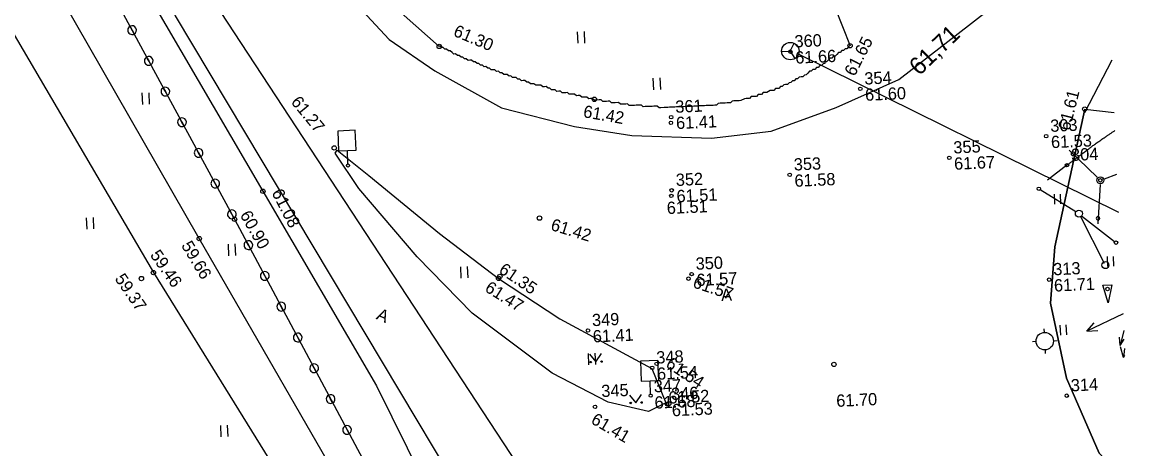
# Model space of a CAD drawing. Extents: x 641511 to 641623, y 6457493 to 6457722.
# Drawn here: x 641557.5 to 641621, y 6457535.3 to 6457559.8 of the extents above; entities that cross this region are included whole.
import ezdxf

# ---------------------------------------------------------------- set-up
doc = ezdxf.new("R2010")
doc.units = 0
for name, color, linetype in [('Level 10', 7, 'Continuous'), ('Level 12', 7, 'Continuous'), ('Level 14', 7, 'Continuous'), ('Level 19', 7, 'Continuous'), ('Level 2', 7, 'Continuous'), ('Level 20', 7, 'Continuous'), ('Level 21', 7, 'Continuous'), ('Level 22', 7, 'Continuous'), ('Level 3', 7, 'Continuous'), ('Level 30', 7, 'Continuous'), ('Level 33', 7, 'Continuous'), ('Level 34', 7, 'Continuous'), ('Level 38', 7, 'Continuous'), ('Level 4', 7, 'Continuous'), ('Level 5', 7, 'Continuous'), ('Level 56', 7, 'Continuous'), ('Level 6', 7, 'Continuous'), ('Level 63', 7, 'Continuous'), ('Level 8', 7, 'Continuous')]:
    doc.layers.add(name, color=color, linetype=linetype)

# ---------------------------------------------------------------- blocks, each defined once
blk = doc.blocks.new('KP3')
at = {"layer": 'Level 14'}
for p, q in [((-2, 501), (-2, 702)), ((-501, -1), (-697, -1)), ((1, -500), (1, -705)), ((497, -4), (705, -4))]:
    blk.add_line(p, q, dxfattribs=at)
blk.add_circle((0, 0), 500, dxfattribs=at)
blk = doc.blocks.new('KHEIN5')
at = {"layer": 'Level 6'}
for p, q in [((-210.89, 335.09), (-210.89, -326.54)), ((182.28, 335.09), (182.28, -326.54))]:
    blk.add_line(p, q, dxfattribs=at)
blk = doc.blocks.new('LMARK4')
at = {"layer": 'Level 19'}
blk.add_line((0, 90), (0, 858), dxfattribs=at)
blk.add_lwpolyline([(-500, 1997), (-500, 858), (500, 858), (500, 1997)], close=True, dxfattribs=at)
blk.add_circle((0, 0), 89.8, dxfattribs=at)
blk = doc.blocks.new('AEDM0')
at = {"layer": 'Level 4'}
for p, q in [((0, 0), (-250, 0)), ((-250, 0), (0, 0)), ((250, 0), (0, 0)), ((0, 0), (250, 0))]:
    blk.add_line(p, q, dxfattribs=at)
for start, end in [(0, 180), (180, 0)]:
    blk.add_arc((0, 0), 250, start, end, dxfattribs=at)
blk = doc.blocks.new('OS0')
at = {"layer": 'Level 20'}
for p, q in [((-17, -9), (241, 438)), ((-500, -9), (-17, -9)), ((-17, -9), (233, -442))]:
    blk.add_line(p, q, dxfattribs=at)
blk.add_circle((0, 0), 500, dxfattribs=at)
blk = doc.blocks.new('MURU0')
at = {"layer": 'Level 63'}
for p, q in [((-463, 607), (0, 0)), ((0, 0), (446, 607))]:
    blk.add_line(p, q, dxfattribs=at)
for centre in [(-401, 0), (428, 0)]:
    blk.add_circle(centre, 55, dxfattribs=at)
blk = doc.blocks.new('NOOLS')
at = {"layer": 'Level 63'}
blk.add_line((250, 0), (2491, 0), dxfattribs=at)
for start, end in [(0, 180), (180, 0)]:
    blk.add_arc((2184, 0), 100, start, end, dxfattribs=at)
blk = doc.blocks.new('KIVID')
at = {"layer": 'Level 63'}
blk.add_lwpolyline([(0, -791), (-250, 231), (250, 231)], close=True, dxfattribs=at)
blk = doc.blocks.new('HEIN')
at = {"layer": 'Level 63'}
for p, q in [((-234, 380), (-234, -381)), ((221, 380), (221, -381))]:
    blk.add_line(p, q, dxfattribs=at)
blk = doc.blocks.new('MURU3')
at = {"layer": 'Level 63'}
for p, q in [((-463, 607), (0, 0)), ((0, 0), (446, 607))]:
    blk.add_line(p, q, dxfattribs=at)
for centre in [(-401, 0), (428, 0)]:
    blk.add_circle(centre, 55, dxfattribs=at)
blk = doc.blocks.new('NOOLS0')
at = {"layer": 'Level 63'}
blk.add_line((250, 0), (2491, 0), dxfattribs=at)
for start, end in [(0, 180), (180, 0)]:
    blk.add_arc((2184, 0), 100, start, end, dxfattribs=at)
blk = doc.blocks.new('KIVID0')
at = {"layer": 'Level 63'}
blk.add_lwpolyline([(0, -791), (-250, 231), (250, 231)], close=True, dxfattribs=at)
blk = doc.blocks.new('HEIN1')
at = {"layer": 'Level 63'}
for p, q in [((-234, 380), (-234, -381)), ((221, 380), (221, -381))]:
    blk.add_line(p, q, dxfattribs=at)

msp = doc.modelspace()

# ---------------------------------------------------------------- linework, layer by layer
at = {"layer": 'Level 12'}
for p, q in [((641618.092, 6457548.641), (641619.443, 6457545.974)), ((641620.529, 6457543.076), (641618.46, 6457542.09)), ((641618.46, 6457542.09), (641618.872, 6457542.56)), ((641618.46, 6457542.09), (641619.084, 6457542.115)), ((641620.552, 6457540.573), (641620.381, 6457541.174)), ((641620.618, 6457541.083), (641620.552, 6457540.573)), ((641620.552, 6457540.573), (641620.635, 6457540.712))]:
    msp.add_line(p, q, dxfattribs=at)
msp.add_circle((641619.519, 6457545.863), 0.2, dxfattribs=at)
at = {"layer": 'Level 21'}
for p, q in [((641617.316, 6457551.586), (641616.207, 6457550.73)), ((641617.316, 6457551.586), (641616.207, 6457550.73)), ((641617.828, 6457548.923), (641615.788, 6457550.186)), ((641618.155, 6457548.694), (641620.044, 6457547.213))]:
    msp.add_line(p, q, dxfattribs=at)
for centre, radius in [((641615.703, 6457550.239), 0.1), ((641617.998, 6457548.817), 0.2), ((641617.998, 6457548.817), 0.2), ((641620.122, 6457547.151), 0.1)]:
    msp.add_circle(centre, radius, dxfattribs=at)
msp.add_open_spline([(641617.316, 6457551.586), (641618.223, 6457552.272), (641619.13, 6457552.958), (641620.059, 6457553.571)], degree=2, dxfattribs=at)
msp.add_open_spline([(641617.316, 6457551.586), (641618.223, 6457552.272), (641619.13, 6457552.958), (641620.059, 6457553.571)], degree=2, dxfattribs=at)
at = {"layer": 'Level 22'}
for p, q in [((641619.462, 6457550.814), (641620.17, 6457551.082)), ((641619.462, 6457550.814), (641620.17, 6457551.082)), ((641620.572, 6457542.117), (641620.371, 6457541.268)), ((641620.572, 6457542.117), (641620.371, 6457541.268)), ((641620.371, 6457541.268), (641620.33, 6457541.742)), ((641620.371, 6457541.268), (641620.33, 6457541.742)), ((641620.371, 6457541.268), (641620.594, 6457541.628)), ((641620.371, 6457541.268), (641620.594, 6457541.628))]:
    msp.add_line(p, q, dxfattribs=at)
msp.add_circle((641619.228, 6457550.725), 0.2, dxfattribs=at)
msp.add_circle((641619.228, 6457550.725), 0.2, dxfattribs=at)
at = {"layer": 'Level 3'}
for centre in [(641601.484, 6457558.091), (641601.484, 6457558.091), (641605.482, 6457555.961), (641605.482, 6457555.961), (641594.658, 6457554.343), (641594.658, 6457554.343), (641616.125, 6457553.251), (641616.125, 6457553.251), (641610.578, 6457552.011), (641610.578, 6457552.011), (641617.316, 6457551.586), (641617.316, 6457551.586), (641601.441, 6457551.035), (641601.441, 6457551.035), (641619.228, 6457550.725), (641619.228, 6457550.725), (641594.688, 6457550.152), (641594.688, 6457550.152), (641595.825, 6457545.351), (641595.825, 6457545.351), (641616.296, 6457545.034), (641616.296, 6457545.034), (641619.636, 6457544.499), (641619.636, 6457544.499), (641589.891, 6457542.119), (641589.891, 6457542.119), (641593.571, 6457539.978), (641593.571, 6457539.978), (641617.304, 6457538.382), (641617.304, 6457538.382), (641594.419, 6457537.89), (641594.419, 6457537.89)]:
    msp.add_circle(centre, 0.1, dxfattribs=at)
at = {"layer": 'Level 30'}
for centre in [(641581.375, 6457558.391), (641604.897, 6457558.432), (641590.261, 6457555.363), (641618.333, 6457554.804), (641575.364, 6457552.58), (641571.28, 6457550.096), (641569.658, 6457548.494), (641587.118, 6457548.556), (641567.641, 6457547.381), (641564.326, 6457545.096), (641565.016, 6457545.436), (641584.779, 6457545.104), (641584.779, 6457545.104), (641584.848, 6457545.218), (641603.974, 6457540.174), (641594.513, 6457537.926)]:
    msp.add_circle(centre, 0.125, dxfattribs=at)
at = {"layer": 'Level 33'}
msp.add_line((641601.965, 6457557.954), (641620.268, 6457548.905), dxfattribs=at)
msp.add_line((641601.965, 6457557.954), (641620.268, 6457548.905), dxfattribs=at)
at = {"layer": 'Level 34'}
for centre in [(641594.641, 6457554.014), (641594.641, 6457554.014), (641594.663, 6457549.83), (641594.663, 6457549.83), (641595.647, 6457545.084), (641595.647, 6457545.084), (641593.826, 6457540.212), (641593.826, 6457540.212), (641590.299, 6457537.742), (641590.299, 6457537.742)]:
    msp.add_circle(centre, 0.1, dxfattribs=at)
at = {"layer": 'Level 38'}
msp.add_lwpolyline([(641520.086, 6457719.047), (641529.116, 6457658.089), (641537.118, 6457629.447), (641550.488, 6457593.48), (641566.262, 6457560.146), (641594.866, 6457512.253), (641594.672, 6457507.201), (641591.922, 6457495.693)], dxfattribs=at)
at = {"layer": 'Level 4'}
msp.add_lwpolyline([(641542.137, 6457599.444), (641550.874, 6457582.933), (641560.613, 6457565.204), (641569.658, 6457548.494), (641578.732, 6457531.502), (641579.636, 6457529.86)], dxfattribs=at)
at = {"layer": 'Level 5'}
msp.add_line((641618.333, 6457554.804), (641620.013, 6457554.603), dxfattribs=at)
for points in [[(641512.507, 6457654.517), (641520.229, 6457652.845), (641527.73, 6457646.053), (641532.633, 6457630.324), (641534.147, 6457610.423), (641535.072, 6457600.375), (641537.322, 6457595.71), (641545.448, 6457580.002), (641554.934, 6457562.627), (641565.016, 6457545.436), (641574.742, 6457529.71), (641575.501, 6457528.265)], [(641578.027, 6457529.239), (641577.111, 6457530.92), (641567.641, 6457547.381), (641558.161, 6457563.918), (641548.381, 6457581.583), (641540.806, 6457597.638), (641542.137, 6457599.444)], [(641546.654, 6457596.881), (641553.763, 6457580.992), (641562.878, 6457564.505), (641571.28, 6457550.096), (641577.78, 6457538.944), (641582.168, 6457530.074)], [(641570.057, 6457567.894), (641578.519, 6457558.793), (641581.122, 6457556.989), (641584.939, 6457554.88), (641589.131, 6457553.807), (641592.396, 6457553.293), (641596.967, 6457553.138), (641600.372, 6457553.53), (641604.094, 6457554.897), (641607.685, 6457556.498), (641612.78, 6457560.448)], [(641570.993, 6457568.394), (641575.854, 6457563.288), (641581.375, 6457558.391)], [(641597.737, 6457565.981), (641604.025, 6457560.648), (641604.897, 6457558.432)], [(641619.878, 6457557.615), (641618.317, 6457554.598), (641618.333, 6457554.804)], [(641618.333, 6457554.804), (641616.615, 6457546.911), (641616.379, 6457543.686), (641617.281, 6457539.381), (641619.156, 6457535.1), (641620.972, 6457533.17)], [(641620.972, 6457533.17), (641619.156, 6457535.1), (641617.281, 6457539.381), (641616.379, 6457543.686), (641616.615, 6457546.911), (641618.333, 6457554.804)], [(641618.333, 6457554.804), (641616.615, 6457546.911), (641616.379, 6457543.686), (641617.281, 6457539.381), (641619.156, 6457535.1), (641620.972, 6457533.17)], [(641593.542, 6457539.934), (641594.356, 6457537.969), (641593.358, 6457537.469), (641591.042, 6457538.017), (641587.85, 6457539.669), (641583.271, 6457543.114), (641580.121, 6457546.332), (641576.78, 6457550.253), (641575.424, 6457552.285), (641575.538, 6457552.454), (641577.354, 6457550.99), (641581.384, 6457547.67), (641584.779, 6457545.104), (641588.291, 6457542.795), (641593.542, 6457539.934)]]:
    msp.add_lwpolyline(points, dxfattribs=at)
at = {"layer": 'Level 56'}
msp.add_lwpolyline([(641593.008, 6457495.741), (641597.334, 6457516.965), (641566.884, 6457563.415), (641537.257, 6457638.041), (641534.122, 6457654.634), (641522.502, 6457718.702)], dxfattribs=at)
at = {"layer": 'Level 63'}
for points in [[(641583.745, 6457557.325), (641583.641, 6457557.42), (641583.541, 6457557.415), (641583.436, 6457557.511), (641583.336, 6457557.506), (641583.232, 6457557.602), (641583.132, 6457557.597), (641583.032, 6457557.593), (641582.928, 6457557.688), (641582.828, 6457557.684), (641582.724, 6457557.779), (641582.624, 6457557.775), (641582.519, 6457557.87), (641582.42, 6457557.866), (641582.315, 6457557.961), (641582.215, 6457557.957), (641582.111, 6457558.052), (641582.007, 6457558.147), (641581.907, 6457558.143), (641581.802, 6457558.238), (641581.702, 6457558.234), (641581.598, 6457558.329), (641581.498, 6457558.325), (641581.394, 6457558.42)], [(641604.913, 6457558.473), (641604.817, 6457558.368), (641604.722, 6457558.264), (641604.622, 6457558.259), (641604.527, 6457558.155), (641604.427, 6457558.151), (641604.331, 6457558.046), (641604.231, 6457558.042), (641604.136, 6457557.937), (641604.041, 6457557.833), (641603.941, 6457557.829), (641603.845, 6457557.724), (641603.745, 6457557.72), (641603.65, 6457557.615), (641603.555, 6457557.511), (641603.455, 6457557.506), (641603.459, 6457557.407), (641603.359, 6457557.402), (641603.264, 6457557.298), (641603.164, 6457557.293), (641603.069, 6457557.189), (641602.969, 6457557.184), (641602.873, 6457557.08), (641602.773, 6457557.076), (641602.678, 6457556.971), (641602.578, 6457556.967), (641602.483, 6457556.862), (641602.387, 6457556.758), (641602.287, 6457556.754), (641602.192, 6457556.649), (641602.092, 6457556.645), (641601.992, 6457556.64), (641601.897, 6457556.536), (641601.797, 6457556.531), (641601.701, 6457556.427), (641601.601, 6457556.423), (641601.506, 6457556.318), (641601.406, 6457556.314), (641601.311, 6457556.209), (641601.211, 6457556.205), (641601.111, 6457556.2), (641601.016, 6457556.096), (641600.916, 6457556.092), (641600.82, 6457555.987), (641600.72, 6457555.983), (641600.62, 6457555.978), (641600.525, 6457555.874), (641600.425, 6457555.869), (641600.325, 6457555.865), (641600.13, 6457555.756), (641600.03, 6457555.752), (641599.93, 6457555.747), (641599.835, 6457555.643), (641599.735, 6457555.638), (641599.635, 6457555.634), (641599.54, 6457555.53), (641599.44, 6457555.525), (641599.34, 6457555.521), (641599.24, 6457555.516), (641599.144, 6457555.412), (641599.045, 6457555.407), (641598.945, 6457555.403), (641598.845, 6457555.398), (641598.649, 6457555.289), (641598.55, 6457555.285), (641598.45, 6457555.281), (641598.35, 6457555.276), (641598.25, 6457555.272), (641598.15, 6457555.267), (641598.055, 6457555.163), (641597.955, 6457555.158), (641597.855, 6457555.154), (641597.755, 6457555.149), (641597.555, 6457555.14), (641597.455, 6457555.136), (641597.355, 6457555.131), (641597.26, 6457555.027), (641597.16, 6457555.023), (641597.06, 6457555.018), (641596.96, 6457555.014), (641596.86, 6457555.009), (641596.661, 6457555), (641596.561, 6457554.996), (641596.461, 6457554.991), (641596.361, 6457554.987), (641596.261, 6457554.982), (641596.161, 6457554.978), (641596.061, 6457554.973), (641595.961, 6457554.969), (641595.762, 6457554.96), (641595.662, 6457554.956), (641595.562, 6457554.951), (641595.462, 6457554.947), (641595.362, 6457554.942), (641595.262, 6457554.938), (641595.162, 6457554.933), (641594.963, 6457554.924), (641594.863, 6457554.92), (641594.763, 6457554.915), (641594.663, 6457554.911), (641594.563, 6457554.906)], [(641594.563, 6457554.906), (641594.463, 6457554.902), (641594.363, 6457554.897), (641594.263, 6457554.893), (641594.064, 6457554.884), (641593.964, 6457554.879), (641593.859, 6457554.975), (641593.759, 6457554.97), (641593.659, 6457554.966), (641593.56, 6457554.961), (641593.46, 6457554.957), (641593.26, 6457554.948), (641593.16, 6457554.944), (641593.06, 6457554.939), (641592.956, 6457555.035), (641592.856, 6457555.03), (641592.756, 6457555.026), (641592.656, 6457555.021), (641592.556, 6457555.017), (641592.356, 6457555.008), (641592.257, 6457555.003), (641592.152, 6457555.099), (641592.052, 6457555.094), (641591.952, 6457555.09), (641591.853, 6457555.085), (641591.753, 6457555.081), (641591.648, 6457555.176), (641591.448, 6457555.167), (641591.349, 6457555.163), (641591.249, 6457555.158), (641591.144, 6457555.254), (641591.044, 6457555.249), (641590.945, 6457555.245), (641590.845, 6457555.24), (641590.745, 6457555.236), (641590.64, 6457555.331), (641590.541, 6457555.327), (641590.341, 6457555.318), (641590.241, 6457555.313), (641590.136, 6457555.409), (641590.037, 6457555.404), (641589.937, 6457555.4), (641589.832, 6457555.495), (641589.732, 6457555.491), (641589.633, 6457555.486), (641589.533, 6457555.482), (641589.428, 6457555.577), (641589.328, 6457555.573), (641589.229, 6457555.568), (641589.124, 6457555.664), (641588.924, 6457555.655), (641588.824, 6457555.65), (641588.72, 6457555.746), (641588.62, 6457555.741), (641588.52, 6457555.737), (641588.42, 6457555.732), (641588.316, 6457555.828), (641588.216, 6457555.823), (641588.116, 6457555.819), (641588.012, 6457555.914), (641587.912, 6457555.91), (641587.812, 6457555.905), (641587.708, 6457556.001), (641587.608, 6457555.996), (641587.504, 6457556.092), (641587.404, 6457556.087), (641587.304, 6457556.083), (641587.199, 6457556.178), (641587, 6457556.169), (641586.9, 6457556.165), (641586.795, 6457556.26), (641586.695, 6457556.256), (641586.596, 6457556.251), (641586.491, 6457556.346), (641586.391, 6457556.342), (641586.287, 6457556.437), (641586.187, 6457556.433), (641586.087, 6457556.428), (641585.983, 6457556.524), (641585.883, 6457556.519), (641585.779, 6457556.615), (641585.679, 6457556.61), (641585.579, 6457556.606), (641585.474, 6457556.701), (641585.375, 6457556.697), (641585.27, 6457556.792), (641585.17, 6457556.788), (641585.07, 6457556.783), (641584.966, 6457556.879), (641584.866, 6457556.874), (641584.762, 6457556.97), (641584.662, 6457556.965), (641584.558, 6457557.061), (641584.458, 6457557.056), (641584.358, 6457557.052), (641584.253, 6457557.147), (641584.154, 6457557.143), (641584.049, 6457557.238), (641583.949, 6457557.234), (641583.845, 6457557.329), (641583.745, 6457557.325)]]:
    msp.add_lwpolyline(points, dxfattribs=at)

# ---------------------------------------------------------------- block references
at = {"layer": 'Level 10', "xscale": 0.000999901579906905, "yscale": 0.000999901579906905, "rotation": 2.5639587914373747}
for name in ['KIVID', 'KIVID0']:
    msp.add_blockref(name, (641619.636, 6457544.499), dxfattribs=at)
at = {"layer": 'Level 12', "xscale": 0.0007499261849301786, "yscale": 0.0007499261849301787, "rotation": 2.5639587914373747}
for name, p in [('HEIN', (641616.768, 6457549.645)), ('HEIN1', (641616.768, 6457549.645)), ('HEIN', (641619.8, 6457546.074)), ('HEIN1', (641619.8, 6457546.074)), ('HEIN', (641617.104, 6457542.153)), ('HEIN1', (641617.104, 6457542.153)), ('MURU0', (641590.349, 6457540.322)), ('MURU3', (641590.349, 6457540.322)), ('MURU0', (641592.638, 6457537.979)), ('MURU3', (641592.638, 6457537.979))]:
    msp.add_blockref(name, p, dxfattribs=at)
at = {"layer": 'Level 14', "xscale": 0.0009999015799069047, "yscale": 0.0009999015799069047, "rotation": 2.563958791437375}
msp.add_blockref('KP3', (641616.045, 6457541.51), dxfattribs=at)
msp.add_blockref('KP3', (641616.045, 6457541.51), dxfattribs=at)
msp.add_blockref('KP3', (641616.045, 6457541.51), dxfattribs=at)
msp.add_blockref('KP3', (641616.045, 6457541.51), dxfattribs=at)
at = {"layer": 'Level 19', "xscale": 0.0009999015799069047, "yscale": 0.0009999015799069047, "rotation": 2.563958791437375}
for p in [(641576.156, 6457551.574), (641593.483, 6457538.38)]:
    msp.add_blockref('LMARK4', p, dxfattribs=at)
at = {"layer": 'Level 20', "xscale": 0.0009999015799069047, "yscale": 0.0009999015799069047, "rotation": 2.563958791437375}
msp.add_blockref('OS0', (641601.48, 6457558.126), dxfattribs=at)
at = {"layer": 'Level 22'}
for name, xscale, yscale, rotation in [('NOOLS', 0.0009999015799069051, 0.000999901579906905, 135.9706527941611), ('NOOLS0', 0.0009999015799069051, 0.000999901579906905, 135.9706527941611), ('NOOLS', 0.0009999015799069047, 0.0009999015799069051, -93.45829844381537), ('NOOLS0', 0.0009999015799069047, 0.0009999015799069051, -93.45829844381537)]:
    msp.add_blockref(name, (641619.228, 6457550.725), dxfattribs=dict(at, xscale=xscale, yscale=yscale, rotation=rotation))
at = {"layer": 'Level 4', "xscale": 0.0009999015799069047}
for p, yscale, rotation in [((641563.794, 6457559.327), 0.0009999015799069047, -61.57083541583954), ((641564.746, 6457557.568), 0.0009999015799069047, -61.57083541583954), ((641565.698, 6457555.81), 0.0009999015799069047, -61.57083541583954), ((641566.65, 6457554.051), 0.0009999015799069047, -61.57083541583954), ((641567.602, 6457552.292), 0.0009999015799069047, -61.57083541583954), ((641568.554, 6457550.534), 0.0009999015799069047, -61.57083541583954), ((641569.506, 6457548.775), 0.0009999015799069047, -61.57083541583954), ((641570.45, 6457547.012), 0.000999901579906905, -61.89917333973149), ((641571.392, 6457545.248), 0.000999901579906905, -61.89917333973149), ((641572.334, 6457543.484), 0.000999901579906905, -61.89917333973149), ((641573.276, 6457541.72), 0.000999901579906905, -61.89917333973149), ((641574.218, 6457539.956), 0.000999901579906905, -61.89917333973149), ((641575.16, 6457538.192), 0.000999901579906905, -61.89917333973149), ((641576.102, 6457536.427), 0.000999901579906905, -61.89917333973149)]:
    msp.add_blockref('AEDM0', p, dxfattribs=dict(at, yscale=yscale, rotation=rotation))
at = {"layer": 'Level 6', "xscale": 0.0009999015799069047, "yscale": 0.0009999015799069047, "rotation": 2.563958791437375}
for p in [(641589.502, 6457558.907), (641593.84, 6457556.247), (641564.58, 6457555.401), (641561.395, 6457548.252), (641569.512, 6457546.734), (641582.812, 6457545.448), (641590.121, 6457540.485), (641569.075, 6457536.355)]:
    msp.add_blockref('KHEIN5', p, dxfattribs=at)

# ---------------------------------------------------------------- texts
at = {"layer": 'Level 2'}
for s, p in [(' 360', (641601.473, 6457558.324)), (' 360', (641601.473, 6457558.324)), (' 354', (641605.471, 6457556.194)), (' 354', (641605.471, 6457556.194)), (' 361', (641594.648, 6457554.576)), (' 361', (641594.648, 6457554.576)), (' 303', (641616.115, 6457553.484)), (' 303', (641616.115, 6457553.484)), (' 355', (641610.567, 6457552.244)), (' 355', (641610.567, 6457552.244)), (' 353', (641601.431, 6457551.268)), (' 353', (641601.431, 6457551.268)), (' 304', (641617.306, 6457551.819)), (' 304', (641617.306, 6457551.819)), (' 352', (641594.677, 6457550.385)), (' 352', (641594.677, 6457550.385)), (' 350', (641595.814, 6457545.584)), (' 350', (641595.814, 6457545.584)), (' 313', (641616.286, 6457545.267)), (' 313', (641616.286, 6457545.267)), (' 349', (641589.88, 6457542.352)), (' 349', (641589.88, 6457542.352)), (' 348', (641593.56, 6457540.212)), (' 348', (641593.56, 6457540.212)), (' 347', (641593.418, 6457538.559)), (' 347', (641593.418, 6457538.559)), (' 314', (641617.293, 6457538.615)), (' 314', (641617.293, 6457538.615)), (' 345', (641590.412, 6457538.288)), (' 345', (641590.412, 6457538.288)), (' 346', (641594.409, 6457538.123)), (' 346', (641594.409, 6457538.123))]:
    msp.add_text(s, height=0.6999, rotation=2.56396, dxfattribs=at).set_placement(p)
at = {"layer": 'Level 30'}
for s, height, rotation, p in [('61.30', 0.6999, 336.90098, (641582.135, 6457559.022)), ('61.65', 0.6999, 62.64975, (641605.154, 6457556.636)), ('61,71', 0.9999, 43.96807, (641608.863, 6457556.675)), ('61.27', 0.6999, 309.35549, (641572.853, 6457555.194)), ('61.61', 0.6999, 75.85494, (641617.467, 6457553.529)), ('61.42', 0.6999, 350.04266, (641589.586, 6457554.345)), ('61.08', 0.6999, 297.02127, (641571.764, 6457550.016)), ('60.90', 0.6999, 299.59097, (641569.945, 6457548.743)), ('61.42', 0.6999, 342.91457, (641587.711, 6457547.888)), ('59.66', 0.6999, 300.87647, (641566.584, 6457546.99)), ('59.46', 0.6999, 304.68617, (641564.794, 6457546.439)), ('61.35', 0.6999, 325.80015, (641584.734, 6457545.464)), ('59.37', 0.6999, 304.44579, (641562.769, 6457545.083)), ('61.47', 0.6999, 327.96928, (641583.935, 6457544.402)), ('61.52', 0.6999, 2.56396, (641594.513, 6457537.926)), ('61.70', 0.6999, 2.56396, (641604.124, 6457537.741))]:
    msp.add_text(s, height=height, rotation=rotation, dxfattribs=at).set_placement(p)
at = {"layer": 'Level 34'}
for s, rotation, p in [(' 61.41', 2.56396, (641594.69, 6457553.644)), (' 61.41', 2.56396, (641594.69, 6457553.644)), (' 61.51', 2.56396, (641594.159, 6457548.777)), (' 61.51', 2.56396, (641594.159, 6457548.777)), (' 61.57', 341.3938, (641595.601, 6457544.688)), (' 61.57', 341.3938, (641595.601, 6457544.688)), (' 61.54', 326.52802, (641594.075, 6457540.208)), (' 61.54', 326.52802, (641594.075, 6457540.208)), (' 61.41', 329.70554, (641589.788, 6457536.965)), (' 61.41', 329.70554, (641589.788, 6457536.965))]:
    msp.add_text(s, height=0.6999, rotation=rotation, dxfattribs=at).set_placement(p)
at = {"layer": 'Level 4'}
for s, p in [(' 61.66', (641601.515, 6457557.392)), (' 61.66', (641601.515, 6457557.392)), (' 61.60', (641605.513, 6457555.262)), (' 61.60', (641605.513, 6457555.262)), (' 61.41', (641594.69, 6457553.644)), (' 61.41', (641594.69, 6457553.644)), (' 61.53', (641616.157, 6457552.551)), (' 61.53', (641616.157, 6457552.551)), (' 61.67', (641610.609, 6457551.312)), (' 61.67', (641610.609, 6457551.312)), (' 61.58', (641601.473, 6457550.335)), (' 61.58', (641601.473, 6457550.335)), (' 61.51', (641594.719, 6457549.452)), (' 61.51', (641594.719, 6457549.452)), (' 61.57', (641595.856, 6457544.652)), (' 61.57', (641595.856, 6457544.652)), (' 61.71', (641616.328, 6457544.335)), (' 61.71', (641616.328, 6457544.335)), (' 61.41', (641589.922, 6457541.42)), (' 61.41', (641589.922, 6457541.42)), (' 61.54', (641593.602, 6457539.279)), (' 61.54', (641593.602, 6457539.279)), (' 61.68', (641593.46, 6457537.626)), (' 61.68', (641593.46, 6457537.626)), (' 61.53', (641594.45, 6457537.19)), (' 61.53', (641594.45, 6457537.19))]:
    msp.add_text(s, height=0.6999, rotation=2.56396, dxfattribs=at).set_placement(p)
at = {"layer": 'Level 5'}
msp.add_text('A', height=0.7, rotation=2.56396, dxfattribs=at).set_placement((641597.526, 6457543.802))
at = {"layer": 'Level 8'}
msp.add_text('A', height=0.7, rotation=336.40106, dxfattribs=at).set_placement((641577.73, 6457542.791))
msp.add_text('A', height=0.7, rotation=336.40106, dxfattribs=at).set_placement((641577.73, 6457542.791))

doc.saveas('drawing.dxf')
